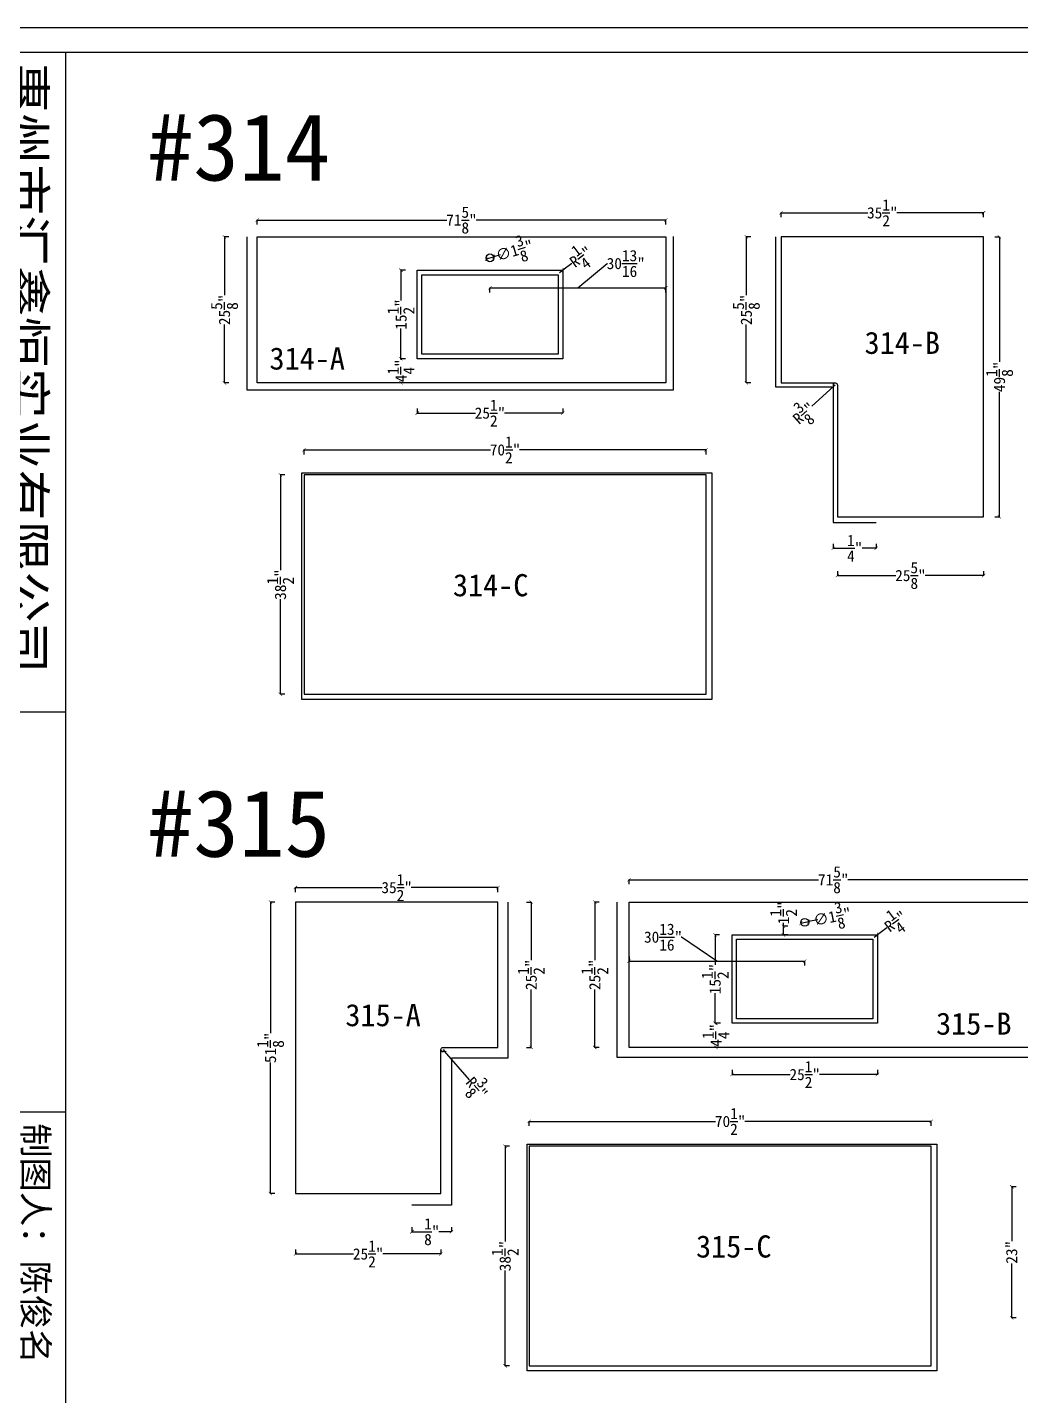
# Model space of a CAD drawing. Header units: millimetres. Extents: x 3183 to 64783, y -8707 to 2293.
# Drawn here: x 50091 to 54515, y -3803 to 2293 of the extents above; entities that cross this region are included whole.
import ezdxf
from ezdxf.lldxf.tags import DXFTag

# ---------------------------------------------------------------- set-up
doc = ezdxf.new("R2010")
doc.units = ezdxf.units.MM
for name, color, linetype in [('大样', 3, 'Continuous'), ('标注', 1, 'Continuous'), ('框', 4, 'Continuous'), ('编号', 6, 'Continuous')]:
    doc.layers.add(name, color=color, linetype=linetype)
doc.styles.get("Standard").update_dxf_attribs({"font": 'arial.ttf'})
doc.styles.add('样式 1', font='NSimSun.ttf')
tags = doc.linetypes.add('MB', pattern='A,0.5,-0.2,["MB",Standard,S=0.1,R=0,X=-0.1,Y=-0.05],-0.2', length=0.9).pattern_tags.tags
tags[6] = DXFTag(74, 10)
doc.linetypes.add('ZIGZAG', pattern='A,0.00254,-5.08,[131,ltypeshp.shx,S=5.08,R=0,X=-5.08,Y=0],-10.16,[131,ltypeshp.shx,S=5.08,R=180,X=5.08,Y=0],-5.08', length=20.32254)
doc.dimstyles.new('英寸', dxfattribs={"dimtxt": 50, "dimasz": 15, "dimexe": 1, "dimexo": 0.5, "dimtad": 0, "dimdec": 4, "dimlfac": 0.03937, "dimlunit": 5, "dimtxsty": '样式 1', "dimblk": 'ARCHTICK', "dimcen": 2.5, "dimclrt": 1, "dimadec": 0, "dimazin": 0, "dimtfac": 1, "dimtdec": 4, "dimtmove": 0, "dimatfit": 3, "dimfxl": 20, "dimfxlon": 1, "dimtolj": 1, "dimarcsym": 0})

# ---------------------------------------------------------------- blocks, each defined once
blk = doc.blocks.new('框')
blk.add_line((20795, -6593.4), (20795, -7291.7))
at = {"layer": '框'}
for p, q in [((16501.7, -6593.4), (26301.7, -6593.4)), ((19174.7, -6593.4), (19174.7, -7291.7))]:
    blk.add_line(p, q, dxfattribs=at)
for points in [[(16401.7, -391.7), (26401.7, -391.7), (26401.7, -7391.7), (16401.7, -7391.7)], [(16501.7, -491.7), (26301.7, -491.7), (26301.7, -7291.7), (16501.7, -7291.7)]]:
    blk.add_lwpolyline(points, close=True, dxfattribs=at)
at = {"layer": '框', "style": '样式 1'}
blk.add_text('惠州市汇鑫恒实业有限公司', height=151.106, dxfattribs=at).set_placement((16544.1, -6828.5))
for tag, p in [('制图人：', (20840.1, -6764.8)), ('出图日期：', (22426.6, -6767.5)), ('图号：', (24401.3, -6776.7)), ('工程名称：', (19243.4, -6892.1)), ('车间确认：', (20840.1, -7012.5)), ('出货日期：', (22426.6, -7010.9)), ('工程编号：', (24384.7, -7131.5)), ('位置：', (19243.4, -7239.7)), ('确认：', (20840.1, -7240)), ('单位：', (22426.6, -7248.8))]:
    blk.add_attdef(tag, p, '', height=101.9, dxfattribs=at)
blk = doc.blocks.new('_ArchTick')
at = {"color": 0, "linetype": 'ByBlock', "const_width": 0.15}
blk.add_lwpolyline([(-0.5, -0.5), (0.5, 0.5)], dxfattribs=at)
blk = doc.blocks.new('*D561')
at = {"layer": 'Defpoints', "color": 0, "transparency": 16777216}
for p in [(52134.9, 1260.9), (52168.4, 1270.9)]:
    blk.add_point(p, dxfattribs=at)
at = {"layer": '标注', "color": 0, "lineweight": -2, "transparency": 16777216}
for p in [(52134.9, 1260.9), (52197.1, 1279.5)]:
    blk.add_line(p, (52168.4, 1270.9), dxfattribs=at)
at = {"layer": '标注', "color": 0, "lineweight": -2, "transparency": 16777216, "xscale": 15, "yscale": 15, "zscale": 15}
for p, rotation in [((52168.4, 1270.9), 196.6602891093305), ((52134.9, 1260.9), 16.66028910933058)]:
    blk.add_blockref('_ArchTick', p, dxfattribs=dict(at, rotation=rotation))
at = {"layer": '标注', "color": 1, "transparency": 16777216, "insert": (52260.6, 1298.5), "char_height": 50, "attachment_point": 5, "rotation": 16.66029, "style": '样式 1'}
blk.add_mtext('\\A1;∅1{\\H1x;\\S3/8;}"', dxfattribs=at)
blk = doc.blocks.new('*D562')
at = {"layer": 'Defpoints', "color": 0, "transparency": 16777216}
for p in [(52461.4, 1199.9), (52475.5, 1210.3)]:
    blk.add_point(p, dxfattribs=at)
at = {"layer": '标注', "color": 0, "lineweight": -2, "transparency": 16777216}
for p in [(52516.7, 1240.8), (52461.4, 1199.9)]:
    blk.add_line(p, (52475.5, 1210.3), dxfattribs=at)
at = {"layer": '标注', "color": 0, "lineweight": -2, "transparency": 16777216, "xscale": 15, "yscale": 15, "zscale": 15, "rotation": 216.4564858521743}
blk.add_blockref('_ArchTick', (52475.5, 1210.3), dxfattribs=at)
at = {"layer": '标注', "color": 1, "transparency": 16777216, "insert": (52556.5, 1270.2), "char_height": 50, "attachment_point": 5, "rotation": 36.45649, "style": '样式 1'}
blk.add_mtext('\\A1;R\\S1/4;"', dxfattribs=at)
blk = doc.blocks.new('*D563')
at = {"layer": 'Defpoints', "color": 0, "transparency": 16777216}
for p in [(53863.2, -1760.7), (53877.3, -1750.3)]:
    blk.add_point(p, dxfattribs=at)
at = {"layer": '标注', "color": 0, "lineweight": -2, "transparency": 16777216}
for p in [(53863.2, -1760.7), (53918.5, -1719.8)]:
    blk.add_line(p, (53877.3, -1750.3), dxfattribs=at)
at = {"layer": '标注', "color": 0, "lineweight": -2, "transparency": 16777216, "xscale": 15, "yscale": 15, "zscale": 15, "rotation": 216.4564858521885}
blk.add_blockref('_ArchTick', (53877.3, -1750.3), dxfattribs=at)
at = {"layer": '标注', "color": 1, "transparency": 16777216, "insert": (53958.3, -1690.4), "char_height": 50, "attachment_point": 5, "rotation": 36.45649, "style": '样式 1'}
blk.add_mtext('\\A1;R\\S1/4;"', dxfattribs=at)
blk = doc.blocks.new('*D565')
at = {"layer": 'Defpoints', "color": 0, "transparency": 16777216}
for p in [(53682.1, 692.8), (53689.2, 699.1)]:
    blk.add_point(p, dxfattribs=at)
at = {"layer": '标注', "color": 0, "lineweight": -2, "transparency": 16777216}
for p in [(53585.3, 605.7), (53689.2, 699.1)]:
    blk.add_line(p, (53682.1, 692.8), dxfattribs=at)
blk.add_arc((53689.2, 699.1), 9.53, 93.00765, 227.98681, dxfattribs=at)
at = {"layer": '标注', "color": 0, "lineweight": -2, "transparency": 16777216, "xscale": 15, "yscale": 15, "zscale": 15, "rotation": 41.97150175215124}
blk.add_blockref('_ArchTick', (53682.1, 692.8), dxfattribs=at)
at = {"layer": '标注', "color": 1, "transparency": 16777216, "insert": (53549.4, 573.4), "char_height": 50, "attachment_point": 5, "rotation": 41.9715, "style": '样式 1'}
blk.add_mtext('\\A1;R{\\H1x;\\S3/8;}"', dxfattribs=at)
blk = doc.blocks.new('*D566')
at = {"layer": 'Defpoints', "color": 0, "transparency": 16777216}
for p in [(51942.4, -2261.5), (51948.6, -2268.6)]:
    blk.add_point(p, dxfattribs=at)
at = {"layer": '标注', "color": 0, "lineweight": -2, "transparency": 16777216}
for p in [(51942.4, -2261.5), (52060.6, -2395.9)]:
    blk.add_line(p, (51948.6, -2268.6), dxfattribs=at)
blk.add_arc((51942.4, -2261.5), 9.52, 183.00765, 317.3668, dxfattribs=at)
at = {"layer": '标注', "color": 0, "lineweight": -2, "transparency": 16777216, "xscale": 15, "yscale": 15, "zscale": 15, "rotation": 131.351497759154}
blk.add_blockref('_ArchTick', (51948.6, -2268.6), dxfattribs=at)
at = {"layer": '标注', "color": 1, "transparency": 16777216, "insert": (52092.6, -2432.2), "char_height": 50, "attachment_point": 5, "rotation": 311.3515, "style": '样式 1'}
blk.add_mtext('\\A1;R{\\H1x;\\S3/8;}"', dxfattribs=at)
blk = doc.blocks.new('*D568')
at = {"layer": 'Defpoints', "color": 0, "transparency": 16777216}
for p in [(52934.3, 1131.8), (52151.6, 816.6), (52934.3, 816.6)]:
    blk.add_point(p, dxfattribs=at)
at = {"layer": '标注', "color": 0, "lineweight": -2, "transparency": 16777216}
for p, q in [((52543, 1131.8), (52674.2, 1240.6)), ((52674.2, 1240.6), (52675.4, 1240.6)), ((52151.6, 1111.8), (52151.6, 1132.8)), ((52151.6, 1131.8), (52934.3, 1131.8)), ((52934.3, 1111.8), (52934.3, 1132.8))]:
    blk.add_line(p, q, dxfattribs=at)
at = {"layer": '标注', "color": 0, "lineweight": -2, "transparency": 16777216, "xscale": 15, "yscale": 15, "zscale": 15, "rotation": 180}
blk.add_blockref('_ArchTick', (52151.6, 1131.8), dxfattribs=at)
at = {"layer": '标注', "color": 0, "lineweight": -2, "transparency": 16777216, "xscale": 15, "yscale": 15, "zscale": 15}
blk.add_blockref('_ArchTick', (52934.3, 1131.8), dxfattribs=at)
at = {"layer": '标注', "color": 1, "transparency": 16777216, "insert": (52756.3, 1240.6), "char_height": 50, "attachment_point": 5, "style": '样式 1'}
blk.add_mtext('\\A1;30{\\H1x;\\S13/16;}"', dxfattribs=at)
blk = doc.blocks.new('*D569')
at = {"layer": 'Defpoints', "color": 0, "transparency": 16777216}
for p in [(51827.8, 1131.8), (52475.5, 1091.9), (52475.5, 574.4)]:
    blk.add_point(p, dxfattribs=at)
at = {"layer": '标注', "color": 0, "lineweight": -2, "transparency": 16777216}
for p, q in [((51827.8, 594.4), (51827.8, 573.4)), ((51827.8, 574.4), (52086.5, 574.4)), ((52475.5, 574.4), (52216.8, 574.4)), ((52475.5, 594.4), (52475.5, 573.4))]:
    blk.add_line(p, q, dxfattribs=at)
at = {"layer": '标注', "color": 0, "lineweight": -2, "transparency": 16777216, "xscale": 15, "yscale": 15, "zscale": 15, "rotation": 180}
blk.add_blockref('_ArchTick', (51827.8, 574.4), dxfattribs=at)
at = {"layer": '标注', "color": 0, "lineweight": -2, "transparency": 16777216, "xscale": 15, "yscale": 15, "zscale": 15}
blk.add_blockref('_ArchTick', (52475.5, 574.4), dxfattribs=at)
at = {"layer": '标注', "color": 1, "transparency": 16777216, "insert": (52151.6, 574.4), "char_height": 50, "attachment_point": 5, "style": '样式 1'}
blk.add_mtext('\\A1;25{\\H1x;\\S1/2;}"', dxfattribs=at)
blk = doc.blocks.new('*D570')
at = {"layer": 'Defpoints', "color": 0, "transparency": 16777216}
for p in [(51755.1, 1210.3), (51942.2, 1210.3), (51942.2, 816.6)]:
    blk.add_point(p, dxfattribs=at)
at = {"layer": '标注', "color": 0, "lineweight": -2, "transparency": 16777216}
for p, q in [((51775.1, 1210.3), (51754.1, 1210.3)), ((51755.1, 1210.3), (51755.1, 1076.4)), ((51755.1, 816.6), (51755.1, 950.6)), ((51775.1, 816.6), (51754.1, 816.6))]:
    blk.add_line(p, q, dxfattribs=at)
at = {"layer": '标注', "color": 0, "lineweight": -2, "transparency": 16777216, "xscale": 15, "yscale": 15, "zscale": 15}
for p, rotation in [((51755.1, 1210.3), 90), ((51755.1, 816.6), 270)]:
    blk.add_blockref('_ArchTick', p, dxfattribs=dict(at, rotation=rotation))
at = {"layer": '标注', "color": 1, "transparency": 16777216, "insert": (51755.1, 1013.5), "char_height": 50, "attachment_point": 5, "rotation": 90, "style": '样式 1'}
blk.add_mtext('\\A1;15{\\H1x;\\S1/2;}"', dxfattribs=at)
blk = doc.blocks.new('*D571')
at = {"layer": 'Defpoints', "color": 0, "transparency": 16777216}
for p in [(51942.2, 816.6), (51755.1, 708.7), (51942.2, 708.7)]:
    blk.add_point(p, dxfattribs=at)
at = {"layer": '标注', "color": 0, "lineweight": -2, "transparency": 16777216}
for p, q in [((51775.1, 816.6), (51754.1, 816.6)), ((51755.1, 816.6), (51755.1, 812)), ((51775.1, 708.7), (51754.1, 708.7)), ((51755.1, 708.7), (51755.1, 713.3))]:
    blk.add_line(p, q, dxfattribs=at)
at = {"layer": '标注', "color": 0, "lineweight": -2, "transparency": 16777216, "xscale": 15, "yscale": 15, "zscale": 15}
for p, rotation in [((51755.1, 816.6), 90), ((51755.1, 708.7), 270)]:
    blk.add_blockref('_ArchTick', p, dxfattribs=dict(at, rotation=rotation))
at = {"layer": '标注', "color": 1, "transparency": 16777216, "insert": (51755.1, 762.6), "char_height": 50, "attachment_point": 5, "rotation": 90, "style": '样式 1'}
blk.add_mtext('\\A1;4{\\H1x;\\S1/4;}"', dxfattribs=at)
blk = doc.blocks.new('*D572')
at = {"layer": 'Defpoints', "color": 0, "transparency": 16777216}
for p in [(52934.3, 1434.3), (51115, 1359.5), (52934.3, 1359.5)]:
    blk.add_point(p, dxfattribs=at)
at = {"layer": '标注', "color": 0, "lineweight": -2, "transparency": 16777216}
for p, q in [((51115, 1414.3), (51115, 1435.3)), ((51115, 1434.3), (51959.5, 1434.3)), ((52934.3, 1434.3), (52089.8, 1434.3)), ((52934.3, 1414.3), (52934.3, 1435.3))]:
    blk.add_line(p, q, dxfattribs=at)
at = {"layer": '标注', "color": 0, "lineweight": -2, "transparency": 16777216, "xscale": 15, "yscale": 15, "zscale": 15, "rotation": 180}
blk.add_blockref('_ArchTick', (51115, 1434.3), dxfattribs=at)
at = {"layer": '标注', "color": 0, "lineweight": -2, "transparency": 16777216, "xscale": 15, "yscale": 15, "zscale": 15}
blk.add_blockref('_ArchTick', (52934.3, 1434.3), dxfattribs=at)
at = {"layer": '标注', "color": 1, "transparency": 16777216, "insert": (52024.6, 1434.3), "char_height": 50, "attachment_point": 5, "style": '样式 1'}
blk.add_mtext('\\A1;71{\\H1x;\\S5/8;}"', dxfattribs=at)
blk = doc.blocks.new('*D573')
at = {"layer": 'Defpoints', "color": 0, "transparency": 16777216}
for p in [(51270.9, 1359.5), (50968.9, 708.7), (51270.9, 708.7)]:
    blk.add_point(p, dxfattribs=at)
at = {"layer": '标注', "color": 0, "lineweight": -2, "transparency": 16777216}
for p, q in [((50988.9, 1359.5), (50967.9, 1359.5)), ((50968.9, 1359.5), (50968.9, 1099.7)), ((50968.9, 708.7), (50968.9, 968.5)), ((50988.9, 708.7), (50967.9, 708.7))]:
    blk.add_line(p, q, dxfattribs=at)
at = {"layer": '标注', "color": 0, "lineweight": -2, "transparency": 16777216, "xscale": 15, "yscale": 15, "zscale": 15}
for p, rotation in [((50968.9, 1359.5), 90), ((50968.9, 708.7), 270)]:
    blk.add_blockref('_ArchTick', p, dxfattribs=dict(at, rotation=rotation))
at = {"layer": '标注', "color": 1, "transparency": 16777216, "insert": (50968.9, 1034.1), "char_height": 50, "attachment_point": 5, "rotation": 90, "style": '样式 1'}
blk.add_mtext('\\A1;25{\\H1x;\\S5/8;}"', dxfattribs=at)
blk = doc.blocks.new('*D574')
at = {"layer": 'Defpoints', "color": 0, "transparency": 16777216}
for p in [(54349.6, 1466.4), (53447.9, 1359.5), (54349.6, 1359.5)]:
    blk.add_point(p, dxfattribs=at)
at = {"layer": '标注', "color": 0, "lineweight": -2, "transparency": 16777216}
for p, q in [((53447.9, 1446.4), (53447.9, 1467.4)), ((53447.9, 1466.4), (53833.9, 1466.4)), ((54349.6, 1466.4), (53963.6, 1466.4)), ((54349.6, 1446.4), (54349.6, 1467.4))]:
    blk.add_line(p, q, dxfattribs=at)
at = {"layer": '标注', "color": 0, "lineweight": -2, "transparency": 16777216, "xscale": 15, "yscale": 15, "zscale": 15, "rotation": 180}
blk.add_blockref('_ArchTick', (53447.9, 1466.4), dxfattribs=at)
at = {"layer": '标注', "color": 0, "lineweight": -2, "transparency": 16777216, "xscale": 15, "yscale": 15, "zscale": 15}
blk.add_blockref('_ArchTick', (54349.6, 1466.4), dxfattribs=at)
at = {"layer": '标注', "color": 1, "transparency": 16777216, "insert": (53898.8, 1466.4), "char_height": 50, "attachment_point": 5, "style": '样式 1'}
blk.add_mtext('\\A1;35{\\H1x;\\S1/2;}"', dxfattribs=at)
blk = doc.blocks.new('*D575')
at = {"layer": 'Defpoints', "color": 0, "transparency": 16777216}
for p in [(54349.6, 1359.5), (54349.6, 111.8), (54420.4, 111.8)]:
    blk.add_point(p, dxfattribs=at)
at = {"layer": '标注', "color": 0, "lineweight": -2, "transparency": 16777216}
for p, q in [((54400.4, 1359.5), (54421.4, 1359.5)), ((54420.4, 1359.5), (54420.4, 801.8)), ((54420.4, 111.8), (54420.4, 669.5)), ((54400.4, 111.8), (54421.4, 111.8))]:
    blk.add_line(p, q, dxfattribs=at)
at = {"layer": '标注', "color": 0, "lineweight": -2, "transparency": 16777216, "xscale": 15, "yscale": 15, "zscale": 15}
for p, rotation in [((54420.4, 1359.5), 90), ((54420.4, 111.8), 270)]:
    blk.add_blockref('_ArchTick', p, dxfattribs=dict(at, rotation=rotation))
at = {"layer": '标注', "color": 1, "transparency": 16777216, "insert": (54420.4, 735.7), "char_height": 50, "attachment_point": 5, "rotation": 90, "style": '样式 1'}
blk.add_mtext('\\A1;49{\\H1x;\\S1/8;}"', dxfattribs=at)
blk = doc.blocks.new('*D576')
at = {"layer": 'Defpoints', "color": 0, "transparency": 16777216}
for p in [(53698.7, 389), (54349.6, 389), (54349.6, -149.4)]:
    blk.add_point(p, dxfattribs=at)
at = {"layer": '标注', "color": 0, "lineweight": -2, "transparency": 16777216}
for p, q in [((53698.7, -129.4), (53698.7, -150.4)), ((53698.7, -149.4), (53958.6, -149.4)), ((54349.6, -149.4), (54089.7, -149.4)), ((54349.6, -129.4), (54349.6, -150.4))]:
    blk.add_line(p, q, dxfattribs=at)
at = {"layer": '标注', "color": 0, "lineweight": -2, "transparency": 16777216, "xscale": 15, "yscale": 15, "zscale": 15, "rotation": 180}
blk.add_blockref('_ArchTick', (53698.7, -149.4), dxfattribs=at)
at = {"layer": '标注', "color": 0, "lineweight": -2, "transparency": 16777216, "xscale": 15, "yscale": 15, "zscale": 15}
blk.add_blockref('_ArchTick', (54349.6, -149.4), dxfattribs=at)
at = {"layer": '标注', "color": 1, "transparency": 16777216, "insert": (54024.2, -149.4), "char_height": 50, "attachment_point": 5, "style": '样式 1'}
blk.add_mtext('\\A1;25{\\H1x;\\S5/8;}"', dxfattribs=at)
blk = doc.blocks.new('*D577')
at = {"layer": 'Defpoints', "color": 0, "transparency": 16777216}
for p in [(53680.1, 86.6), (53871.7, 86.6), (53871.7, -28)]:
    blk.add_point(p, dxfattribs=at)
at = {"layer": '标注', "color": 0, "lineweight": -2, "transparency": 16777216}
for p, q in [((53680.1, -8), (53680.1, -29)), ((53680.1, -28), (53743.1, -28)), ((53871.7, -28), (53808.6, -28)), ((53871.7, -8), (53871.7, -29))]:
    blk.add_line(p, q, dxfattribs=at)
at = {"layer": '标注', "color": 0, "lineweight": -2, "transparency": 16777216, "xscale": 15, "yscale": 15, "zscale": 15, "rotation": 180}
blk.add_blockref('_ArchTick', (53680.1, -28), dxfattribs=at)
at = {"layer": '标注', "color": 0, "lineweight": -2, "transparency": 16777216, "xscale": 15, "yscale": 15, "zscale": 15}
blk.add_blockref('_ArchTick', (53871.7, -28), dxfattribs=at)
at = {"layer": '标注', "color": 1, "transparency": 16777216, "insert": (53775.9, -28), "char_height": 50, "attachment_point": 5, "style": '样式 1'}
blk.add_mtext('\\A1;\\S1/4;"', dxfattribs=at)
blk = doc.blocks.new('*D578')
at = {"layer": 'Defpoints', "color": 0, "transparency": 16777216}
for p in [(53292.9, 1359.5), (53527, 1359.5), (53504.9, 708.7)]:
    blk.add_point(p, dxfattribs=at)
at = {"layer": '标注', "color": 0, "lineweight": -2, "transparency": 16777216}
for p, q in [((53312.9, 1359.5), (53291.9, 1359.5)), ((53292.9, 1359.5), (53292.9, 1099.7)), ((53292.9, 708.7), (53292.9, 968.5)), ((53312.9, 708.7), (53291.9, 708.7))]:
    blk.add_line(p, q, dxfattribs=at)
at = {"layer": '标注', "color": 0, "lineweight": -2, "transparency": 16777216, "xscale": 15, "yscale": 15, "zscale": 15}
for p, rotation in [((53292.9, 1359.5), 90), ((53292.9, 708.7), 270)]:
    blk.add_blockref('_ArchTick', p, dxfattribs=dict(at, rotation=rotation))
at = {"layer": '标注', "color": 1, "transparency": 16777216, "insert": (53292.9, 1034.1), "char_height": 50, "attachment_point": 5, "rotation": 90, "style": '样式 1'}
blk.add_mtext('\\A1;25{\\H1x;\\S5/8;}"', dxfattribs=at)
blk = doc.blocks.new('*D579')
at = {"layer": 'Defpoints', "color": 0, "transparency": 16777216}
for p in [(53114, 410.4), (51323.3, 87.1), (53114, 10.8)]:
    blk.add_point(p, dxfattribs=at)
at = {"layer": '标注', "color": 0, "lineweight": -2, "transparency": 16777216}
for p, q in [((51323.3, 390.4), (51323.3, 411.4)), ((51323.3, 410.4), (52154, 410.4)), ((53114, 410.4), (52283.4, 410.4)), ((53114, 390.4), (53114, 411.4))]:
    blk.add_line(p, q, dxfattribs=at)
at = {"layer": '标注', "color": 0, "lineweight": -2, "transparency": 16777216, "xscale": 15, "yscale": 15, "zscale": 15, "rotation": 180}
blk.add_blockref('_ArchTick', (51323.3, 410.4), dxfattribs=at)
at = {"layer": '标注', "color": 0, "lineweight": -2, "transparency": 16777216, "xscale": 15, "yscale": 15, "zscale": 15}
blk.add_blockref('_ArchTick', (53114, 410.4), dxfattribs=at)
at = {"layer": '标注', "color": 1, "transparency": 16777216, "insert": (52218.7, 410.4), "char_height": 50, "attachment_point": 5, "style": '样式 1'}
blk.add_mtext('\\A1;70{\\H1x;\\S1/2;}"', dxfattribs=at)
blk = doc.blocks.new('*D580')
at = {"layer": 'Defpoints', "color": 0, "transparency": 16777216}
for p in [(51409.2, 299.1), (51218.2, -678.6), (51453.1, -678.6)]:
    blk.add_point(p, dxfattribs=at)
at = {"layer": '标注', "color": 0, "lineweight": -2, "transparency": 16777216}
for p, q in [((51238.2, 299.1), (51217.2, 299.1)), ((51218.2, 299.1), (51218.2, -124.9)), ((51218.2, -678.6), (51218.2, -254.7)), ((51238.2, -678.6), (51217.2, -678.6))]:
    blk.add_line(p, q, dxfattribs=at)
at = {"layer": '标注', "color": 0, "lineweight": -2, "transparency": 16777216, "xscale": 15, "yscale": 15, "zscale": 15}
for p, rotation in [((51218.2, 299.1), 90), ((51218.2, -678.6), 270)]:
    blk.add_blockref('_ArchTick', p, dxfattribs=dict(at, rotation=rotation))
at = {"layer": '标注', "color": 1, "transparency": 16777216, "insert": (51218.2, -189.8), "char_height": 50, "attachment_point": 5, "rotation": 90, "style": '样式 1'}
blk.add_mtext('\\A1;38{\\H1x;\\S1/2;}"', dxfattribs=at)
blk = doc.blocks.new('*D591')
at = {"layer": 'Defpoints', "color": 0, "transparency": 16777216}
for p in [(52186.8, -1539.6), (51285.1, -1604.2), (52186.8, -1604.2)]:
    blk.add_point(p, dxfattribs=at)
at = {"layer": '标注', "color": 0, "lineweight": -2, "transparency": 16777216}
for p, q in [((51285.1, -1559.6), (51285.1, -1538.6)), ((51285.1, -1539.6), (51671.1, -1539.6)), ((52186.8, -1539.6), (51800.8, -1539.6)), ((52186.8, -1559.6), (52186.8, -1538.6))]:
    blk.add_line(p, q, dxfattribs=at)
at = {"layer": '标注', "color": 0, "lineweight": -2, "transparency": 16777216, "xscale": 15, "yscale": 15, "zscale": 15, "rotation": 180}
blk.add_blockref('_ArchTick', (51285.1, -1539.6), dxfattribs=at)
at = {"layer": '标注', "color": 0, "lineweight": -2, "transparency": 16777216, "xscale": 15, "yscale": 15, "zscale": 15}
blk.add_blockref('_ArchTick', (52186.8, -1539.6), dxfattribs=at)
at = {"layer": '标注', "color": 1, "transparency": 16777216, "insert": (51736, -1539.6), "char_height": 50, "attachment_point": 5, "style": '样式 1'}
blk.add_mtext('\\A1;35{\\H1x;\\S1/2;}"', dxfattribs=at)
blk = doc.blocks.new('*D592')
at = {"layer": 'Defpoints', "color": 0, "transparency": 16777216}
for p in [(51285.1, -1604.2), (51173.7, -2902.8), (51285.1, -2902.8)]:
    blk.add_point(p, dxfattribs=at)
at = {"layer": '标注', "color": 0, "lineweight": -2, "transparency": 16777216}
for p, q in [((51193.7, -1604.2), (51172.7, -1604.2)), ((51173.7, -1604.2), (51173.7, -2188.2)), ((51173.7, -2902.8), (51173.7, -2318.8)), ((51193.7, -2902.8), (51172.7, -2902.8))]:
    blk.add_line(p, q, dxfattribs=at)
at = {"layer": '标注', "color": 0, "lineweight": -2, "transparency": 16777216, "xscale": 15, "yscale": 15, "zscale": 15}
for p, rotation in [((51173.7, -1604.2), 90), ((51173.7, -2902.8), 270)]:
    blk.add_blockref('_ArchTick', p, dxfattribs=dict(at, rotation=rotation))
at = {"layer": '标注', "color": 1, "transparency": 16777216, "insert": (51173.7, -2253.5), "char_height": 50, "attachment_point": 5, "rotation": 90, "style": '样式 1'}
blk.add_mtext('\\A1;51{\\H1x;\\S1/8;}"', dxfattribs=at)
blk = doc.blocks.new('*D593')
at = {"layer": 'Defpoints', "color": 0, "transparency": 16777216}
for p in [(51285.1, -2902.8), (51932.8, -2902.8), (51932.8, -3171.9)]:
    blk.add_point(p, dxfattribs=at)
at = {"layer": '标注', "color": 0, "lineweight": -2, "transparency": 16777216}
for p, q in [((51285.1, -3151.9), (51285.1, -3172.9)), ((51932.8, -3151.9), (51932.8, -3172.9)), ((51285.1, -3171.9), (51543.8, -3171.9)), ((51932.8, -3171.9), (51674.1, -3171.9))]:
    blk.add_line(p, q, dxfattribs=at)
at = {"layer": '标注', "color": 0, "lineweight": -2, "transparency": 16777216, "xscale": 15, "yscale": 15, "zscale": 15, "rotation": 180}
blk.add_blockref('_ArchTick', (51285.1, -3171.9), dxfattribs=at)
at = {"layer": '标注', "color": 0, "lineweight": -2, "transparency": 16777216, "xscale": 15, "yscale": 15, "zscale": 15}
blk.add_blockref('_ArchTick', (51932.8, -3171.9), dxfattribs=at)
at = {"layer": '标注', "color": 1, "transparency": 16777216, "insert": (51609, -3171.9), "char_height": 50, "attachment_point": 5, "style": '样式 1'}
blk.add_mtext('\\A1;25{\\H1x;\\S1/2;}"', dxfattribs=at)
blk = doc.blocks.new('*D594')
at = {"layer": 'Defpoints', "color": 0, "transparency": 16777216}
for p in [(51804.2, -2955.2), (51980.6, -2955.2), (51980.6, -3072.7)]:
    blk.add_point(p, dxfattribs=at)
at = {"layer": '标注', "color": 0, "lineweight": -2, "transparency": 16777216}
for p, q in [((51804.2, -3052.7), (51804.2, -3073.7)), ((51804.2, -3072.7), (51860.7, -3072.7)), ((51980.6, -3072.7), (51924, -3072.7)), ((51980.6, -3052.7), (51980.6, -3073.7))]:
    blk.add_line(p, q, dxfattribs=at)
at = {"layer": '标注', "color": 0, "lineweight": -2, "transparency": 16777216, "xscale": 15, "yscale": 15, "zscale": 15, "rotation": 180}
blk.add_blockref('_ArchTick', (51804.2, -3072.7), dxfattribs=at)
at = {"layer": '标注', "color": 0, "lineweight": -2, "transparency": 16777216, "xscale": 15, "yscale": 15, "zscale": 15}
blk.add_blockref('_ArchTick', (51980.6, -3072.7), dxfattribs=at)
at = {"layer": '标注', "color": 1, "transparency": 16777216, "insert": (51892.4, -3072.7), "char_height": 50, "attachment_point": 5, "style": '样式 1'}
blk.add_mtext('\\A1;\\S1/8;"', dxfattribs=at)
blk = doc.blocks.new('*D595')
at = {"layer": 'Defpoints', "color": 0, "transparency": 16777216}
for p in [(52186.8, -1604.2), (52334.9, -1604.2), (52186.8, -2251.9)]:
    blk.add_point(p, dxfattribs=at)
at = {"layer": '标注', "color": 0, "lineweight": -2, "transparency": 16777216}
for p, q in [((52314.9, -1604.2), (52335.9, -1604.2)), ((52334.9, -1604.2), (52334.9, -1862.9)), ((52334.9, -2251.9), (52334.9, -1993.2)), ((52314.9, -2251.9), (52335.9, -2251.9))]:
    blk.add_line(p, q, dxfattribs=at)
at = {"layer": '标注', "color": 0, "lineweight": -2, "transparency": 16777216, "xscale": 15, "yscale": 15, "zscale": 15}
for p, rotation in [((52334.9, -1604.2), 90), ((52334.9, -2251.9), 270)]:
    blk.add_blockref('_ArchTick', p, dxfattribs=dict(at, rotation=rotation))
at = {"layer": '标注', "color": 1, "transparency": 16777216, "insert": (52334.9, -1928.1), "char_height": 50, "attachment_point": 5, "rotation": 90, "style": '样式 1'}
blk.add_mtext('\\A1;25{\\H1x;\\S1/2;}"', dxfattribs=at)
blk = doc.blocks.new('*D596')
at = {"layer": 'Defpoints', "color": 0, "transparency": 16777216}
for p in [(52770.8, -1834), (53553.4, -1867.5), (53553.4, -2144)]:
    blk.add_point(p, dxfattribs=at)
at = {"layer": '标注', "color": 0, "lineweight": -2, "transparency": 16777216}
for p, q in [((53004.7, -1760.3), (53003.5, -1760.3)), ((53162.1, -1867.5), (53004.7, -1760.3)), ((52770.8, -1847.5), (52770.8, -1868.5)), ((52770.8, -1867.5), (53553.4, -1867.5)), ((53553.4, -1887.5), (53553.4, -1866.5))]:
    blk.add_line(p, q, dxfattribs=at)
at = {"layer": '标注', "color": 0, "lineweight": -2, "transparency": 16777216, "xscale": 15, "yscale": 15, "zscale": 15, "rotation": 180}
blk.add_blockref('_ArchTick', (52770.8, -1867.5), dxfattribs=at)
at = {"layer": '标注', "color": 0, "lineweight": -2, "transparency": 16777216, "xscale": 15, "yscale": 15, "zscale": 15}
blk.add_blockref('_ArchTick', (53553.4, -1867.5), dxfattribs=at)
at = {"layer": '标注', "color": 1, "transparency": 16777216, "insert": (52922.5, -1760.3), "char_height": 50, "attachment_point": 5, "style": '样式 1'}
blk.add_mtext('\\A1;30{\\H1x;\\S13/16;}"', dxfattribs=at)
blk = doc.blocks.new('*D597')
at = {"layer": 'Defpoints', "color": 0, "transparency": 16777216}
for p in [(53229.6, -1914.4), (53877.3, -1947.1), (53877.3, -2372.4)]:
    blk.add_point(p, dxfattribs=at)
at = {"layer": '标注', "color": 0, "lineweight": -2, "transparency": 16777216}
for p, q in [((53229.6, -2352.4), (53229.6, -2373.4)), ((53229.6, -2372.4), (53488.3, -2372.4)), ((53877.3, -2372.4), (53618.6, -2372.4)), ((53877.3, -2352.4), (53877.3, -2373.4))]:
    blk.add_line(p, q, dxfattribs=at)
at = {"layer": '标注', "color": 0, "lineweight": -2, "transparency": 16777216, "xscale": 15, "yscale": 15, "zscale": 15, "rotation": 180}
blk.add_blockref('_ArchTick', (53229.6, -2372.4), dxfattribs=at)
at = {"layer": '标注', "color": 0, "lineweight": -2, "transparency": 16777216, "xscale": 15, "yscale": 15, "zscale": 15}
blk.add_blockref('_ArchTick', (53877.3, -2372.4), dxfattribs=at)
at = {"layer": '标注', "color": 1, "transparency": 16777216, "insert": (53553.4, -2372.4), "char_height": 50, "attachment_point": 5, "style": '样式 1'}
blk.add_mtext('\\A1;25{\\H1x;\\S1/2;}"', dxfattribs=at)
blk = doc.blocks.new('*D598')
at = {"layer": 'Defpoints', "color": 0, "transparency": 16777216}
for p in [(53154, -1750.3), (53345.7, -1750.3), (53333.5, -2144)]:
    blk.add_point(p, dxfattribs=at)
at = {"layer": '标注', "color": 0, "lineweight": -2, "transparency": 16777216}
for p, q in [((53174, -1750.3), (53153, -1750.3)), ((53154, -1750.3), (53154, -1884.2)), ((53154, -2144), (53154, -2010.1)), ((53174, -2144), (53153, -2144))]:
    blk.add_line(p, q, dxfattribs=at)
at = {"layer": '标注', "color": 0, "lineweight": -2, "transparency": 16777216, "xscale": 15, "yscale": 15, "zscale": 15}
for p, rotation in [((53154, -1750.3), 90), ((53154, -2144), 270)]:
    blk.add_blockref('_ArchTick', p, dxfattribs=dict(at, rotation=rotation))
at = {"layer": '标注', "color": 1, "transparency": 16777216, "insert": (53154, -1947.1), "char_height": 50, "attachment_point": 5, "rotation": 90, "style": '样式 1'}
blk.add_mtext('\\A1;15{\\H1x;\\S1/2;}"', dxfattribs=at)
blk = doc.blocks.new('*D599')
at = {"layer": 'Defpoints', "color": 0, "transparency": 16777216}
for p in [(53157.8, -2144), (53333.5, -2144), (53333.5, -2251.9)]:
    blk.add_point(p, dxfattribs=at)
at = {"layer": '标注', "color": 0, "lineweight": -2, "transparency": 16777216}
for p, q in [((53177.8, -2144), (53156.8, -2144)), ((53157.8, -2144), (53157.8, -2148.6)), ((53177.8, -2251.9), (53156.8, -2251.9)), ((53157.8, -2251.9), (53157.8, -2247.3))]:
    blk.add_line(p, q, dxfattribs=at)
at = {"layer": '标注', "color": 0, "lineweight": -2, "transparency": 16777216, "xscale": 15, "yscale": 15, "zscale": 15}
for p, rotation in [((53157.8, -2144), 90), ((53157.8, -2251.9), 270)]:
    blk.add_blockref('_ArchTick', p, dxfattribs=dict(at, rotation=rotation))
at = {"layer": '标注', "color": 1, "transparency": 16777216, "insert": (53157.8, -2198), "char_height": 50, "attachment_point": 5, "rotation": 90, "style": '样式 1'}
blk.add_mtext('\\A1;4{\\H1x;\\S1/4;}"', dxfattribs=at)
blk = doc.blocks.new('*D600')
at = {"layer": 'Defpoints', "color": 0, "transparency": 16777216}
for p in [(53458.6, -1712.2), (53553.4, -1712.2), (53553.4, -1750.3)]:
    blk.add_point(p, dxfattribs=at)
at = {"layer": '标注', "color": 0, "lineweight": -2, "transparency": 16777216}
for p, q in [((53458.6, -1712.2), (53458.6, -1697.2)), ((53478.6, -1712.2), (53457.6, -1712.2)), ((53478.6, -1750.3), (53457.6, -1750.3)), ((53458.6, -1750.3), (53458.6, -1712.2))]:
    blk.add_line(p, q, dxfattribs=at)
at = {"layer": '标注', "color": 0, "lineweight": -2, "transparency": 16777216, "xscale": 15, "yscale": 15, "zscale": 15}
for p, rotation in [((53458.6, -1712.2), 90), ((53458.6, -1750.3), 270)]:
    blk.add_blockref('_ArchTick', p, dxfattribs=dict(at, rotation=rotation))
at = {"layer": '标注', "color": 1, "transparency": 16777216, "insert": (53458.6, -1652.2), "char_height": 50, "attachment_point": 5, "rotation": 90, "style": '样式 1'}
blk.add_mtext('\\A1;1{\\H1x;\\S1/2;}"', dxfattribs=at)
blk = doc.blocks.new('*D601')
at = {"layer": 'Defpoints', "color": 0, "transparency": 16777216}
for p in [(54590.1, -1504.9), (52770.8, -1604.2), (54590.1, -1604.2)]:
    blk.add_point(p, dxfattribs=at)
at = {"layer": '标注', "color": 0, "lineweight": -2, "transparency": 16777216}
for p, q in [((52770.8, -1524.9), (52770.8, -1503.9)), ((52770.8, -1504.9), (53615.3, -1504.9)), ((54590.1, -1504.9), (53745.6, -1504.9)), ((54590.1, -1524.9), (54590.1, -1503.9))]:
    blk.add_line(p, q, dxfattribs=at)
at = {"layer": '标注', "color": 0, "lineweight": -2, "transparency": 16777216, "xscale": 15, "yscale": 15, "zscale": 15, "rotation": 180}
blk.add_blockref('_ArchTick', (52770.8, -1504.9), dxfattribs=at)
at = {"layer": '标注', "color": 0, "lineweight": -2, "transparency": 16777216, "xscale": 15, "yscale": 15, "zscale": 15}
blk.add_blockref('_ArchTick', (54590.1, -1504.9), dxfattribs=at)
at = {"layer": '标注', "color": 1, "transparency": 16777216, "insert": (53680.4, -1504.9), "char_height": 50, "attachment_point": 5, "style": '样式 1'}
blk.add_mtext('\\A1;71{\\H1x;\\S5/8;}"', dxfattribs=at)
blk = doc.blocks.new('*D602')
at = {"layer": 'Defpoints', "color": 0, "transparency": 16777216}
for p in [(52906.9, -1604.2), (52618.2, -2251.9), (52906.9, -2251.9)]:
    blk.add_point(p, dxfattribs=at)
at = {"layer": '标注', "color": 0, "lineweight": -2, "transparency": 16777216}
for p, q in [((52638.2, -1604.2), (52617.2, -1604.2)), ((52618.2, -1604.2), (52618.2, -1862.9)), ((52618.2, -2251.9), (52618.2, -1993.2)), ((52638.2, -2251.9), (52617.2, -2251.9))]:
    blk.add_line(p, q, dxfattribs=at)
at = {"layer": '标注', "color": 0, "lineweight": -2, "transparency": 16777216, "xscale": 15, "yscale": 15, "zscale": 15}
for p, rotation in [((52618.2, -1604.2), 90), ((52618.2, -2251.9), 270)]:
    blk.add_blockref('_ArchTick', p, dxfattribs=dict(at, rotation=rotation))
at = {"layer": '标注', "color": 1, "transparency": 16777216, "insert": (52618.2, -1928.1), "char_height": 50, "attachment_point": 5, "rotation": 90, "style": '样式 1'}
blk.add_mtext('\\A1;25{\\H1x;\\S1/2;}"', dxfattribs=at)
blk = doc.blocks.new('*D603')
at = {"layer": 'Defpoints', "color": 0, "transparency": 16777216}
for p in [(53536.3, -1698.2), (53570.6, -1691.2)]:
    blk.add_point(p, dxfattribs=at)
at = {"layer": '标注', "color": 0, "lineweight": -2, "transparency": 16777216}
for p in [(53536.3, -1698.2), (53611, -1683)]:
    blk.add_line(p, (53570.6, -1691.2), dxfattribs=at)
at = {"layer": '标注', "color": 0, "lineweight": -2, "transparency": 16777216, "xscale": 15, "yscale": 15, "zscale": 15}
for p, rotation in [((53536.3, -1698.2), 11.49203613177779), ((53570.6, -1691.2), 191.4920361317778)]:
    blk.add_blockref('_ArchTick', p, dxfattribs=dict(at, rotation=rotation))
at = {"layer": '标注', "color": 1, "transparency": 16777216, "insert": (53676, -1669.8), "char_height": 50, "attachment_point": 5, "rotation": 11.49204, "style": '样式 1'}
blk.add_mtext('\\A1;∅1{\\H1x;\\S3/8;}"', dxfattribs=at)
blk = doc.blocks.new('*D604')
at = {"layer": 'Defpoints', "color": 0, "transparency": 16777216}
for p in [(54116.7, -2581.4), (52326, -2897.6), (54116.7, -2985.1)]:
    blk.add_point(p, dxfattribs=at)
at = {"layer": '标注', "color": 0, "lineweight": -2, "transparency": 16777216}
for p, q in [((52326, -2601.4), (52326, -2580.4)), ((52326, -2581.4), (53156.6, -2581.4)), ((54116.7, -2581.4), (53286.1, -2581.4)), ((54116.7, -2601.4), (54116.7, -2580.4))]:
    blk.add_line(p, q, dxfattribs=at)
at = {"layer": '标注', "color": 0, "lineweight": -2, "transparency": 16777216, "xscale": 15, "yscale": 15, "zscale": 15, "rotation": 180}
blk.add_blockref('_ArchTick', (52326, -2581.4), dxfattribs=at)
at = {"layer": '标注', "color": 0, "lineweight": -2, "transparency": 16777216, "xscale": 15, "yscale": 15, "zscale": 15}
blk.add_blockref('_ArchTick', (54116.7, -2581.4), dxfattribs=at)
at = {"layer": '标注', "color": 1, "transparency": 16777216, "insert": (53221.3, -2581.4), "char_height": 50, "attachment_point": 5, "style": '样式 1'}
blk.add_mtext('\\A1;70{\\H1x;\\S1/2;}"', dxfattribs=at)
blk = doc.blocks.new('*D605')
at = {"layer": 'Defpoints', "color": 0, "transparency": 16777216}
for p in [(52497.8, -2692.2), (52218.8, -3669.9), (52549.6, -3669.9)]:
    blk.add_point(p, dxfattribs=at)
at = {"layer": '标注', "color": 0, "lineweight": -2, "transparency": 16777216}
for p, q in [((52238.8, -2692.2), (52217.8, -2692.2)), ((52218.8, -2692.2), (52218.8, -3116.2)), ((52218.8, -3669.9), (52218.8, -3245.9)), ((52238.8, -3669.9), (52217.8, -3669.9))]:
    blk.add_line(p, q, dxfattribs=at)
at = {"layer": '标注', "color": 0, "lineweight": -2, "transparency": 16777216, "xscale": 15, "yscale": 15, "zscale": 15}
for p, rotation in [((52218.8, -2692.2), 90), ((52218.8, -3669.9), 270)]:
    blk.add_blockref('_ArchTick', p, dxfattribs=dict(at, rotation=rotation))
at = {"layer": '标注', "color": 1, "transparency": 16777216, "insert": (52218.8, -3181.1), "char_height": 50, "attachment_point": 5, "rotation": 90, "style": '样式 1'}
blk.add_mtext('\\A1;38{\\H1x;\\S1/2;}"', dxfattribs=at)
blk = doc.blocks.new('*D615')
at = {"layer": 'Defpoints', "color": 0, "transparency": 16777216}
for p in [(54475.1, -2872.3), (54571.9, -2872.3), (54571.9, -3456.5)]:
    blk.add_point(p, dxfattribs=at)
at = {"layer": '标注', "color": 0, "lineweight": -2, "transparency": 16777216}
for p, q in [((54495.1, -2872.3), (54474.1, -2872.3)), ((54475.1, -2872.3), (54475.1, -3114.9)), ((54475.1, -3456.5), (54475.1, -3213.9)), ((54495.1, -3456.5), (54474.1, -3456.5))]:
    blk.add_line(p, q, dxfattribs=at)
at = {"layer": '标注', "color": 0, "lineweight": -2, "transparency": 16777216, "xscale": 15, "yscale": 15, "zscale": 15}
for p, rotation in [((54475.1, -2872.3), 90), ((54475.1, -3456.5), 270)]:
    blk.add_blockref('_ArchTick', p, dxfattribs=dict(at, rotation=rotation))
at = {"layer": '标注', "color": 1, "transparency": 16777216, "insert": (54475.1, -3164.4), "char_height": 50, "attachment_point": 5, "rotation": 90, "style": '样式 1'}
blk.add_mtext('\\A1;23"', dxfattribs=at)

msp = doc.modelspace()

# ---------------------------------------------------------------- linework, layer by layer
for points in [[(52934.27956, 708.66998), (51115.00456, 708.66998), (51115.00456, 1359.54498), (52934.27956, 1359.54498)], [(51827.79156, 816.61998), (51827.79156, 1210.31998), (52475.49156, 1210.31998), (52475.49156, 816.61998)], [(53114.03579, -678.63992), (53114.03579, 299.06008), (51323.33579, 299.06008), (51323.33579, -678.63992)], [(54590.07576, -2251.94045), (52770.80076, -2251.94045), (52770.80076, -1604.24045), (54590.07576, -1604.24045)], [(53877.28876, -1750.29045), (53877.28876, -2143.99045), (53229.58876, -2143.99045), (53229.58876, -1750.29045)], [(52325.97021, -3669.92821), (54116.67021, -3669.92821), (54116.67021, -2692.22821), (52325.97021, -2692.22821)]]:
    msp.add_lwpolyline(points, close=True)
for points in [[(53698.72576, 111.76998), (54349.60076, 111.76998), (54349.60076, 1359.54498), (53447.90076, 1359.54498), (53447.90076, 708.66998), (53689.20076, 708.66998, -0.4142135624), (53698.72576, 699.14498)], [(51932.82876, -2902.81545), (51932.82876, -2261.46545, -0.4142135624), (51942.35376, -2251.94045), (52186.82876, -2251.94045), (52186.82876, -1604.24045), (51285.12876, -1604.24045), (51285.12876, -2902.81545)]]:
    msp.add_lwpolyline(points, format="xyb", close=True)
for centre in [(52151.64156, 1265.88248), (53553.43876, -1694.72795)]:
    msp.add_circle(centre, 17.4625)
at = {"layer": '大样', "linetype": 'MB', "ltscale": 400}
for p, q in [((53139.37526, -701.87497), (51314.20822, -701.87497)), ((54142.00967, -3693.16326), (52316.84263, -3693.16326))]:
    msp.add_line(p, q, dxfattribs=at)
at = {"layer": '大样', "linetype": 'ZIGZAG', "ltscale": 5}
for points in [[(51068.66933, 1359.54498), (51068.66933, 678.11987), (52968.30852, 678.11987), (52968.30852, 1361.25363)], [(53423.57646, 1359.54498), (53423.57646, 691.39786), (53680.11328, 691.39786), (53680.11328, 86.57021), (53871.66498, 86.57021)], [(51314.20822, -701.87497), (51314.20822, 308.30936), (53139.37526, 308.30936), (53139.37526, -701.87497)], [(52231.32541, -1604.24045), (52231.32541, -2298.99944), (51980.5783, -2298.99944), (51980.5783, -2955.23389), (51804.15002, -2955.23389)], [(52716.35993, -1604.24045), (52716.35993, -2295.43043), (54642.01773, -2295.43043), (54642.01773, -1595.52951)], [(52316.84263, -3693.16326), (52316.84263, -2682.97893), (54142.00967, -2682.97893), (54142.00967, -3693.16326)]]:
    msp.add_lwpolyline(points, dxfattribs=at)
for points in [[(51847.79156, 1190.31998), (52455.49156, 1190.31998), (52455.49156, 836.61998), (51847.79156, 836.61998)], [(53249.58876, -1770.29045), (53857.28876, -1770.29045), (53857.28876, -2123.99045), (53249.58876, -2123.99045)]]:
    msp.add_lwpolyline(points, close=True, dxfattribs=at)

# ---------------------------------------------------------------- block references
at = {"layer": '框'}
ref = msp.add_blockref('框', (57513.73076, 20334.46211), dxfattribs=dict(at, xscale=1.1, yscale=1.1, zscale=1.1, rotation=270))
ref.add_attrib('制图人：', '制图人：陈俊名', (50072.42278, -2589.67665), dxfattribs={"height": 112.081678, "rotation": 270, "style": '样式 1'})

# ---------------------------------------------------------------- texts
at = {"style": '样式 1'}
for s, p in [('#314', (50626.88014, 1610.27217)), ('#315', (50626.88014, -1402.51846))]:
    msp.add_text(s, height=298.833937, dxfattribs=at).set_placement(p)
at = {"layer": '编号', "style": '样式 1'}
for s, p in [('314-B', (53819.78757, 837.88534)), ('314-A', (51169.47475, 768.04402)), ('314-C', (51986.6096, -241.9679)), ('315-A', (51507.49113, -2157.34291)), ('315-B', (54138.3709, -2195.20302)), ('315-C', (53069.18135, -3187.97936))]:
    msp.add_text(s, height=98.784974, dxfattribs=at).set_placement(p)

# ---------------------------------------------------------------- dimensions: what is measured, and where the dimension line sits
at = {"layer": '标注'}
for base, p1, p2, picture, middle in [((54349.60076, 1466.37687), (53447.90076, 1359.54498), (54349.60076, 1359.54498), '*D574', (53898.75076, 1466.37687)), ((52934.27956, 1434.29333), (51115.00456, 1359.54498), (52934.27956, 1359.54498), '*D572', (52024.64206, 1434.29333)), ((52475.49156, 574.4193), (51827.79156, 1131.84777), (52475.49156, 1091.90233), '*D569', (52151.64156, 574.4193)), ((53114.03579, 410.35139), (51323.33579, 87.12734), (53114.03579, 10.79964), '*D579', (52218.68579, 410.35139)), ((54349.60076, -149.36858), (53698.72576, 388.98404), (54349.60076, 388.98404), '*D576', (54024.16326, -149.36858)), ((54590.07576, -1504.88738), (52770.80076, -1604.24045), (54590.07576, -1604.24045), '*D601', (53680.43826, -1504.88738)), ((52186.82876, -1539.60361), (51285.12876, -1604.24045), (52186.82876, -1604.24045), '*D591', (51735.97876, -1539.60361)), ((53877.28876, -2372.42139), (53229.58876, -1914.4074), (53877.28876, -1947.14045), '*D597', (53553.43876, -2372.42139)), ((54116.67021, -2581.42009), (52325.97021, -2897.57513), (54116.67021, -2985.08723), '*D604', (53221.32021, -2581.42009)), ((51932.82876, -3171.87924), (51285.12876, -2902.81545), (51932.82876, -2902.81545), '*D593', (51608.97876, -3171.87924))]:
    dim = msp.add_linear_dim(base=base, p1=p1, p2=p2, dimstyle='英寸', override={"dimpost": '"'}, dxfattribs=at)
    dim.commit()
    dim.dimension.update_dxf_attribs({"geometry": picture, "text_midpoint": middle})
for base, p1, p2, picture, middle in [((50968.88868, 708.66998), (51270.86363, 1359.54498), (51270.86363, 708.66998), '*D573', (50968.88868, 1034.10748)), ((53292.85734, 1359.54498), (53504.9422, 708.66998), (53527.0444, 1359.54498), '*D578', (53292.85734, 1034.10748)), ((54420.432, 111.76998), (54349.60076, 1359.54498), (54349.60076, 111.76998), '*D575', (54420.432, 735.65748)), ((51755.10535, 1210.31998), (51942.24665, 816.61998), (51942.24665, 1210.31998), '*D570', (51755.10535, 1013.46998)), ((51755.10535, 708.66998), (51942.24665, 816.61998), (51942.24665, 708.66998), '*D571', (51755.10535, 762.64498)), ((51218.23688, -678.63992), (51409.23155, 299.06008), (51453.1052, -678.63992), '*D580', (51218.23688, -189.78992)), ((53458.58225, -1712.19045), (53553.43876, -1750.29045), (53553.43876, -1712.19045), '*D600', (53458.58225, -1652.15204)), ((51173.6926, -2902.81545), (51285.12876, -1604.24045), (51285.12876, -2902.81545), '*D592', (51173.6926, -2253.52795)), ((52334.8719, -1604.24045), (52186.82876, -2251.94045), (52186.82876, -1604.24045), '*D595', (52334.8719, -1928.09045)), ((52618.2369, -2251.94045), (52906.91073, -1604.24045), (52906.91073, -2251.94045), '*D602', (52618.2369, -1928.09045)), ((53154.04537, -1750.29045), (53333.48597, -2143.99045), (53345.65084, -1750.29045), '*D598', (53154.04537, -1947.14045)), ((53157.79537, -2143.99045), (53333.48597, -2251.94045), (53333.48597, -2143.99045), '*D599', (53157.79537, -2197.96545)), ((52218.7544, -3669.92821), (52497.7518, -2692.22821), (52549.58096, -3669.92821), '*D605', (52218.7544, -3181.07821)), ((54475.12166, -2872.28439), (54571.89369, -3456.48439), (54571.89369, -2872.28439), '*D615', (54475.12166, -3164.38439))]:
    dim = msp.add_linear_dim(base=base, p1=p1, p2=p2, angle=90, dimstyle='英寸', override={"dimpost": '"'}, dxfattribs=at)
    dim.commit()
    dim.dimension.update_dxf_attribs({"geometry": picture, "text_midpoint": middle})
dim = msp.add_diameter_dim_2p(p1=(52134.91211, 1260.87604), p2=(52168.37101, 1270.88892), dimstyle='英寸', override={"dimpost": '"'}, dxfattribs=at)
dim.commit()
dim.dimension.update_dxf_attribs({"geometry": '*D561', "text_midpoint": (52260.5973, 1298.48847)})
for center, mpoint, picture, middle in [((52461.44632, 1199.94355), (52475.49156, 1210.31998), '*D562', (52556.51632, 1270.17998)), ((53863.24352, -1760.66688), (53877.28876, -1750.29045), '*D563', (53958.31352, -1690.43045))]:
    dim = msp.add_radius_dim(center=center, mpoint=mpoint, text='R\\S1/4;"', dimstyle='英寸', override={"dimpost": '"'}, dxfattribs=at)
    dim.commit()
    dim.dimension.update_dxf_attribs({"geometry": picture, "text_midpoint": middle, "dimtype": 164})
for base, p1, p2, picture, middle in [((52934.27956, 1131.84777), (52151.64156, 816.61998), (52934.27956, 816.61998), '*D568', (52676.0346, 1240.55039)), ((53553.43876, -1867.50966), (52770.80076, -1834.03939), (53553.43876, -2143.99045), '*D596', (53002.84923, -1760.27279))]:
    dim = msp.add_linear_dim(base=base, p1=p1, p2=p2, dimstyle='英寸', override={"dimpost": '"', "dimtmove": 1}, dxfattribs=at)
    dim.commit()
    dim.dimension.update_dxf_attribs({"geometry": picture, "text_midpoint": middle, "dimtype": 160})
for center, mpoint, picture, middle in [((53689.20076, 699.14498), (53682.11914, 692.77503), '*D565', (53549.35314, 573.35151)), ((51942.35376, -2261.46545), (51948.64671, -2268.61559), '*D566', (52092.60571, -2432.18394))]:
    dim = msp.add_radius_dim(center=center, mpoint=mpoint, dimstyle='英寸', override={"dimpost": '"'}, dxfattribs=at)
    dim.commit()
    dim.dimension.update_dxf_attribs({"geometry": picture, "text_midpoint": middle, "dimtype": 164})
for base, p1, p2, text, picture, middle in [((53871.66498, -27.99869), (53680.11328, 86.57021), (53871.66498, 86.57021), '\\S1/4;"', '*D577', (53775.88913, -27.99869)), ((51980.5783, -3072.69621), (51804.15002, -2955.23389), (51980.5783, -2955.23389), '\\S1/8;"', '*D594', (51892.36416, -3072.69621))]:
    dim = msp.add_linear_dim(base=base, p1=p1, p2=p2, text=text, dimstyle='英寸', override={"dimpost": '"'}, dxfattribs=at)
    dim.commit()
    dim.dimension.update_dxf_attribs({"geometry": picture, "text_midpoint": middle})
dim = msp.add_diameter_dim_2p(p1=(53536.32634, -1698.20703), p2=(53570.55117, -1691.24886), dimstyle='英寸', override={"dimpost": '"'}, dxfattribs=at)
dim.commit()
dim.dimension.update_dxf_attribs({"geometry": '*D603', "text_midpoint": (53675.9884, -1669.81268), "dimtype": 163})

doc.saveas('drawing.dxf')
